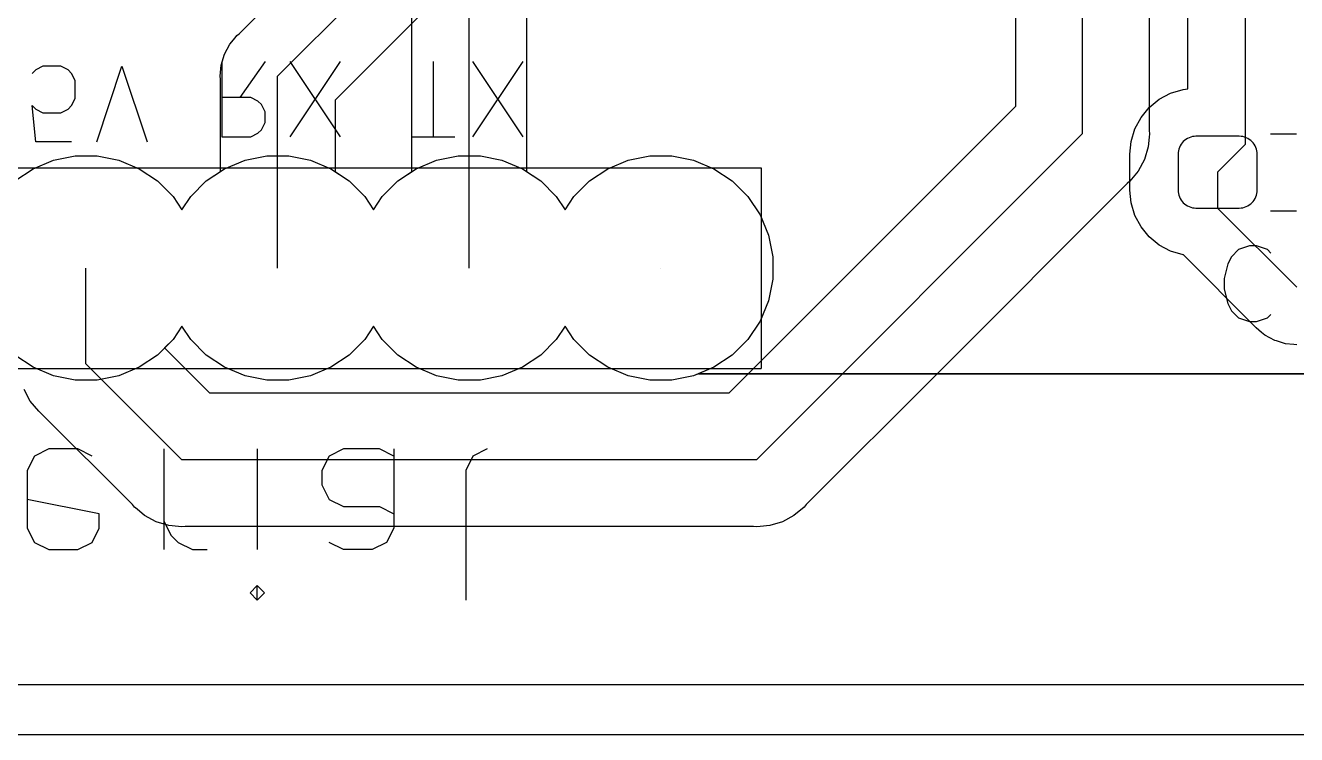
# Model space of a CAD drawing. Extents: x 169 to 33241, y 66 to 35500.
# Drawn here: x 8928 to 15562, y 66 to 3765 of the extents above; entities that cross this region are included whole.
import ezdxf

# ---------------------------------------------------------------- set-up
doc = ezdxf.new("R2010")
doc.units = 0

msp = doc.modelspace()

# ---------------------------------------------------------------- linework, layer by layer
at = {"layer": 'Layer 1'}
for p, q in [((14444, 21916), (14444, 3200)), ((14793.4, 10222.3), (14793.4, 3217.11)), ((14096.5, 3344.32), (14096.5, 8994.8)), ((10244, 3500), (12244, 5500)), ((11244, 2500), (11244, 5500)), ((10945.7, 3003.22), (10945.7, 4996.78)), ((11544.2, 4996.78), (11544.2, 3003.22)), ((10043.8, 3721.97), (11237.1, 4915.35)), ((12100.7, 4932.59), (10544.2, 3376.06)), ((15294, 4375), (15294, 3144)), ((14995.7, 3434.13), (14995.7, 3856.7)), ((10032.3, 3712.6), (10043.8, 3721.97)), ((9967.16, 3615.06), (9994.95, 3667.04)), ((9994.95, 3667.04), (10023, 3701.18)), ((10023, 3701.18), (10032.3, 3712.6)), ((9950.06, 3558.66), (9967.16, 3615.06)), ((8982, 3534), (8963, 3515)), ((9019, 3553), (8982, 3534)), ((9113, 3553), (9019, 3553)), ((9151, 3534), (9113, 3553)), ((9169, 3515), (9151, 3534)), ((9301, 3159), (9432, 3553)), ((9432, 3553), (9563, 3159)), ((9944.28, 3500), (9950.06, 3558.66)), ((9954, 3578), (9954, 3184)), ((10179, 3578), (10048, 3390)), ((10310, 3184), (10573, 3578)), ((10573, 3184), (10310, 3578)), ((11057, 3578), (11057, 3184)), ((11263, 3184), (11526, 3578)), ((11526, 3184), (11263, 3578)), ((9188, 3478), (9169, 3515)), ((9188, 3384), (9188, 3478)), ((9945.73, 3485.3), (9944.28, 3500)), ((9945.73, 3003.22), (9945.73, 3485.3)), ((10244, 2500), (10244, 3500)), ((9169, 3347), (9188, 3384)), ((10104, 3390), (9954, 3390)), ((10141, 3371), (10104, 3390)), ((14845.7, 3380.12), (14905.3, 3411.98)), ((14905.3, 3411.98), (14970, 3431.59)), ((14970, 3431.59), (14995.7, 3434.13)), ((8982, 3159), (8963, 3347)), ((8963, 3347), (8982, 3328)), ((8982, 3328), (9019, 3309)), ((9113, 3309), (9151, 3328)), ((9151, 3328), (9169, 3347)), ((10160, 3353), (10141, 3371)), ((10179, 3315), (10160, 3353)), ((10544.2, 3376.06), (10544.2, 3003.22)), ((12600.6, 1848.43), (14096.5, 3344.32)), ((14750.6, 3285.02), (14793.5, 3337.25)), ((14793.5, 3337.25), (14845.7, 3380.12)), ((9019, 3309), (9113, 3309)), ((10160, 3221), (10179, 3259)), ((10179, 3259), (10179, 3315)), ((14718.8, 3225.42), (14750.6, 3285.02)), ((10104, 3184), (10141, 3203)), ((10141, 3203), (10160, 3221)), ((14444, 3200), (12744, 1500)), ((14699.2, 3160.75), (14718.8, 3225.42)), ((14793.4, 3217.11), (14795, 3200)), ((14795, 3200), (14793.4, 3182.89)), ((15019, 3185.21), (15010.1, 3182.98)), ((15019, 3185.21), (15010.1, 3182.98)), ((15028.1, 3186.56), (15019, 3185.21)), ((15028.1, 3186.56), (15019, 3185.21)), ((15037.3, 3187.01), (15028.1, 3186.56)), ((15037.3, 3187.01), (15028.1, 3186.56)), ((15263.6, 3187.01), (15037.3, 3187.01)), ((15263.6, 3187.01), (15037.3, 3187.01)), ((15272.8, 3186.56), (15263.6, 3187.01)), ((15272.8, 3186.56), (15263.6, 3187.01)), ((15281.9, 3185.21), (15272.8, 3186.56)), ((15281.9, 3185.21), (15272.8, 3186.56)), ((15290.8, 3182.98), (15281.9, 3185.21)), ((15290.8, 3182.98), (15281.9, 3185.21)), ((15427, 3200), (15562, 3200)), ((9169, 3159), (8982, 3159)), ((9954, 3184), (10104, 3184)), ((10944, 3184), (11169, 3184)), ((14692.5, 3093.5), (14699.2, 3160.75)), ((14788.3, 3131.7), (14768.4, 3066.02)), ((14793.4, 3182.88), (14788.3, 3131.7)), ((14793.4, 3182.89), (14793.4, 3182.88)), ((14947.8, 3120.65), (14945.6, 3111.75)), ((14947.8, 3120.65), (14945.6, 3111.75)), ((14950.9, 3129.29), (14947.8, 3120.65)), ((14950.9, 3129.29), (14947.8, 3120.65)), ((14954.8, 3137.58), (14950.9, 3129.29)), ((14954.8, 3137.58), (14950.9, 3129.29)), ((14959.5, 3145.45), (14954.8, 3137.58)), ((14959.5, 3145.45), (14954.8, 3137.58)), ((14965, 3152.82), (14959.5, 3145.45)), ((14965, 3152.82), (14959.5, 3145.45)), ((14971.1, 3159.62), (14965, 3152.82)), ((14971.1, 3159.62), (14965, 3152.82)), ((14977.9, 3165.78), (14971.1, 3159.62)), ((14977.9, 3165.78), (14971.1, 3159.62)), ((14985.3, 3171.25), (14977.9, 3165.78)), ((14985.3, 3171.25), (14977.9, 3165.78)), ((14993.2, 3175.97), (14985.3, 3171.25)), ((14993.2, 3175.97), (14985.3, 3171.25)), ((15001.5, 3179.89), (14993.2, 3175.97)), ((15001.5, 3179.89), (14993.2, 3175.97)), ((15010.1, 3182.98), (15001.5, 3179.89)), ((15010.1, 3182.98), (15001.5, 3179.89)), ((15294, 3144), (15150, 3000)), ((15299.4, 3179.89), (15290.8, 3182.98)), ((15299.4, 3179.89), (15290.8, 3182.98)), ((15307.7, 3175.97), (15299.4, 3179.89)), ((15307.7, 3175.97), (15299.4, 3179.89)), ((15315.6, 3171.25), (15307.7, 3175.97)), ((15315.6, 3171.25), (15307.7, 3175.97)), ((15323, 3165.78), (15315.6, 3171.25)), ((15323, 3165.78), (15315.6, 3171.25)), ((15329.8, 3159.62), (15323, 3165.78)), ((15329.8, 3159.62), (15323, 3165.78)), ((15335.9, 3152.82), (15329.8, 3159.62)), ((15335.9, 3152.82), (15329.8, 3159.62)), ((15341.4, 3145.45), (15335.9, 3152.82)), ((15341.4, 3145.45), (15335.9, 3152.82)), ((15346.1, 3137.58), (15341.4, 3145.45)), ((15346.1, 3137.58), (15341.4, 3145.45)), ((15350, 3129.29), (15346.1, 3137.58)), ((15350, 3129.29), (15346.1, 3137.58)), ((15353.1, 3120.65), (15350, 3129.29)), ((15353.1, 3120.65), (15350, 3129.29)), ((15355.3, 3111.75), (15353.1, 3120.65)), ((15355.3, 3111.75), (15353.1, 3120.65)), ((8968, 3018.11), (9074.4, 3062.18)), ((8968, 3018.11), (9074.4, 3062.18)), ((9074.4, 3062.18), (9187.36, 3084.65)), ((9074.4, 3062.18), (9187.36, 3084.65)), ((9187.36, 3084.65), (9302.52, 3084.65)), ((9187.36, 3084.65), (9302.52, 3084.65)), ((9302.52, 3084.65), (9415.47, 3062.18)), ((9302.52, 3084.65), (9415.47, 3062.18)), ((9415.47, 3062.18), (9521.87, 3018.11)), ((9415.47, 3062.18), (9521.87, 3018.11)), ((9968, 3018.11), (10074.4, 3062.18)), ((10074.4, 3062.18), (10187.4, 3084.65)), ((10187.4, 3084.65), (10302.5, 3084.65)), ((10302.5, 3084.65), (10415.5, 3062.18)), ((10415.5, 3062.18), (10521.9, 3018.11)), ((10968, 3018.11), (11074.4, 3062.18)), ((11074.4, 3062.18), (11187.4, 3084.65)), ((11187.4, 3084.65), (11302.5, 3084.65)), ((11302.5, 3084.65), (11415.5, 3062.18)), ((11415.5, 3062.18), (11521.9, 3018.11)), ((11968, 3018.11), (12074.4, 3062.18)), ((11968, 3018.11), (12074.4, 3062.18)), ((12074.4, 3062.18), (12187.4, 3084.65)), ((12074.4, 3062.18), (12187.4, 3084.65)), ((12187.4, 3084.65), (12302.5, 3084.65)), ((12187.4, 3084.65), (12302.5, 3084.65)), ((12302.5, 3084.65), (12415.5, 3062.18)), ((12302.5, 3084.65), (12415.5, 3062.18)), ((12415.5, 3062.18), (12521.9, 3018.11)), ((12415.5, 3062.18), (12521.9, 3018.11)), ((14692.5, 2906.5), (14692.5, 3093.5)), ((14768.4, 3066.02), (14736, 3005.49)), ((14944.2, 3102.67), (14943.8, 3093.5)), ((14944.2, 3102.67), (14943.8, 3093.5)), ((14943.8, 3093.5), (14943.8, 2906.5)), ((14943.8, 3093.5), (14943.8, 2906.5)), ((14945.6, 3111.75), (14944.2, 3102.67)), ((14945.6, 3111.75), (14944.2, 3102.67)), ((15356.7, 3102.67), (15355.3, 3111.75)), ((15356.7, 3102.67), (15355.3, 3111.75)), ((15357.1, 3093.5), (15356.7, 3102.67)), ((15357.1, 3093.5), (15356.7, 3102.67)), ((15357.1, 2906.5), (15357.1, 3093.5)), ((15357.1, 2906.5), (15357.1, 3093.5)), ((7744, 3023), (12768, 3023)), ((8872.25, 2954.12), (8968, 3018.11)), ((8872.25, 2954.12), (8968, 3018.11)), ((9521.87, 3018.11), (9617.63, 2954.12)), ((9521.87, 3018.11), (9617.63, 2954.12)), ((9872.25, 2954.12), (9968, 3018.11)), ((9872.25, 2954.12), (9945.73, 3003.22)), ((10521.9, 3018.11), (10617.6, 2954.12)), ((10544.2, 3003.22), (10617.6, 2954.12)), ((10872.2, 2954.12), (10968, 3018.11)), ((10872.2, 2954.12), (10945.7, 3003.22)), ((11521.9, 3018.11), (11617.6, 2954.12)), ((11544.2, 3003.22), (11617.6, 2954.12)), ((11872.2, 2954.12), (11968, 3018.11)), ((11872.2, 2954.12), (11968, 3018.11)), ((12521.9, 3018.11), (12617.6, 2954.12)), ((12521.9, 3018.11), (12617.6, 2954.12)), ((12768, 3023), (12768, 1976)), ((14736, 3005.49), (14692.5, 2952.43)), ((15150, 3000), (15150, 2812)), ((9617.63, 2954.12), (9699.06, 2872.69)), ((9617.63, 2954.12), (9699.06, 2872.69)), ((9790.81, 2872.69), (9872.25, 2954.12)), ((9790.81, 2872.69), (9872.25, 2954.12)), ((10617.6, 2954.12), (10699.1, 2872.69)), ((10617.6, 2954.12), (10699.1, 2872.69)), ((10790.8, 2872.69), (10872.2, 2954.12)), ((10790.8, 2872.69), (10872.2, 2954.12)), ((11617.6, 2954.12), (11699.1, 2872.69)), ((11617.6, 2954.12), (11699.1, 2872.69)), ((11790.8, 2872.69), (11872.2, 2954.12)), ((11790.8, 2872.69), (11872.2, 2954.12)), ((12617.6, 2954.12), (12699.1, 2872.69)), ((12617.6, 2954.12), (12699.1, 2872.69)), ((14679.2, 2941.52), (13686.5, 1948.77)), ((14692.5, 2952.43), (14679.2, 2941.52)), ((9699.06, 2872.69), (9744.94, 2804.03)), ((9699.06, 2872.69), (9744.94, 2804.03)), ((9744.94, 2804.03), (9790.81, 2872.69)), ((9744.94, 2804.03), (9790.81, 2872.69)), ((10699.1, 2872.69), (10744.9, 2804.03)), ((10699.1, 2872.69), (10744.9, 2804.03)), ((10744.9, 2804.03), (10790.8, 2872.69)), ((10744.9, 2804.03), (10790.8, 2872.69)), ((11699.1, 2872.69), (11744.9, 2804.03)), ((11699.1, 2872.69), (11744.9, 2804.03)), ((11744.9, 2804.03), (11790.8, 2872.69)), ((11744.9, 2804.03), (11790.8, 2872.69)), ((12699.1, 2872.69), (12763, 2776.93)), ((12699.1, 2872.69), (12763, 2776.93)), ((14699.2, 2839.25), (14692.5, 2906.5)), ((14943.8, 2906.5), (14944.2, 2897.33)), ((14943.8, 2906.5), (14944.2, 2897.33)), ((14944.2, 2897.33), (14945.6, 2888.25)), ((14944.2, 2897.33), (14945.6, 2888.25)), ((14945.6, 2888.25), (14947.8, 2879.35)), ((14945.6, 2888.25), (14947.8, 2879.35)), ((14947.8, 2879.35), (14950.9, 2870.71)), ((14947.8, 2879.35), (14950.9, 2870.71)), ((14950.9, 2870.71), (14954.8, 2862.42)), ((14950.9, 2870.71), (14954.8, 2862.42)), ((14954.8, 2862.42), (14959.5, 2854.55)), ((14954.8, 2862.42), (14959.5, 2854.55)), ((14959.5, 2854.55), (14965, 2847.18)), ((14959.5, 2854.55), (14965, 2847.18)), ((15335.9, 2847.18), (15341.4, 2854.55)), ((15335.9, 2847.18), (15341.4, 2854.55)), ((15341.4, 2854.55), (15346.1, 2862.42)), ((15341.4, 2854.55), (15346.1, 2862.42)), ((15346.1, 2862.42), (15350, 2870.71)), ((15346.1, 2862.42), (15350, 2870.71)), ((15350, 2870.71), (15353.1, 2879.35)), ((15350, 2870.71), (15353.1, 2879.35)), ((15353.1, 2879.35), (15355.3, 2888.25)), ((15353.1, 2879.35), (15355.3, 2888.25)), ((15355.3, 2888.25), (15356.7, 2897.33)), ((15355.3, 2888.25), (15356.7, 2897.33)), ((15356.7, 2897.33), (15357.1, 2906.5)), ((15356.7, 2897.33), (15357.1, 2906.5)), ((14718.8, 2774.58), (14699.2, 2839.25)), ((14965, 2847.18), (14971.1, 2840.38)), ((14965, 2847.18), (14971.1, 2840.38)), ((14971.1, 2840.38), (14977.9, 2834.22)), ((14971.1, 2840.38), (14977.9, 2834.22)), ((14977.9, 2834.22), (14985.3, 2828.75)), ((14977.9, 2834.22), (14985.3, 2828.75)), ((14985.3, 2828.75), (14993.2, 2824.03)), ((14985.3, 2828.75), (14993.2, 2824.03)), ((14993.2, 2824.03), (15001.5, 2820.11)), ((14993.2, 2824.03), (15001.5, 2820.11)), ((15001.5, 2820.11), (15010.1, 2817.02)), ((15001.5, 2820.11), (15010.1, 2817.02)), ((15010.1, 2817.02), (15019, 2814.79)), ((15010.1, 2817.02), (15019, 2814.79)), ((15019, 2814.79), (15028.1, 2813.44)), ((15019, 2814.79), (15028.1, 2813.44)), ((15028.1, 2813.44), (15037.3, 2812.99)), ((15028.1, 2813.44), (15037.3, 2812.99)), ((15037.3, 2812.99), (15263.6, 2812.99)), ((15037.3, 2812.99), (15263.6, 2812.99)), ((15150, 2812), (15563, 2400)), ((15263.6, 2812.99), (15272.8, 2813.44)), ((15263.6, 2812.99), (15272.8, 2813.44)), ((15272.8, 2813.44), (15281.9, 2814.79)), ((15272.8, 2813.44), (15281.9, 2814.79)), ((15281.9, 2814.79), (15290.8, 2817.02)), ((15281.9, 2814.79), (15290.8, 2817.02)), ((15290.8, 2817.02), (15299.4, 2820.11)), ((15290.8, 2817.02), (15299.4, 2820.11)), ((15299.4, 2820.11), (15307.7, 2824.03)), ((15299.4, 2820.11), (15307.7, 2824.03)), ((15307.7, 2824.03), (15315.6, 2828.75)), ((15307.7, 2824.03), (15315.6, 2828.75)), ((15315.6, 2828.75), (15323, 2834.22)), ((15315.6, 2828.75), (15323, 2834.22)), ((15323, 2834.22), (15329.8, 2840.38)), ((15323, 2834.22), (15329.8, 2840.38)), ((15329.8, 2840.38), (15335.9, 2847.18)), ((15329.8, 2840.38), (15335.9, 2847.18)), ((15427, 2799), (15562, 2799)), ((12763, 2776.93), (12807.1, 2670.53)), ((12763, 2776.93), (12807.1, 2670.53)), ((14750.6, 2714.98), (14718.8, 2774.58)), ((12807.1, 2670.53), (12829.6, 2557.58)), ((12807.1, 2670.53), (12829.6, 2557.58)), ((14793.5, 2662.75), (14750.6, 2714.98)), ((14845.7, 2619.88), (14793.5, 2662.75)), ((14905.3, 2588.02), (14845.7, 2619.88)), ((14970, 2568.41), (14905.3, 2588.02)), ((15260, 2596), (15223, 2558)), ((15316, 2615), (15260, 2596)), ((15354, 2615), (15316, 2615)), ((15410, 2596), (15354, 2615)), ((15429, 2577), (15410, 2596)), ((12829.6, 2557.58), (12829.6, 2442.42)), ((12829.6, 2557.58), (12829.6, 2442.42)), ((14972.1, 2568.2), (14970, 2568.41)), ((15341.5, 2198.82), (14972.1, 2568.2)), ((15223, 2558), (15204, 2521)), ((9244, 2500), (9244, 2500)), ((9244, 2000), (9244, 2500)), ((9244, 2500), (9244, 2500)), ((10244, 2500), (10244, 2500)), ((10244, 2500), (10244, 2500)), ((11244, 2500), (11244, 2500)), ((11244, 2500), (11244, 2500)), ((12244, 2500), (12244, 2500)), ((12244, 2500), (12244, 2500)), ((15204, 2521), (15185, 2446)), ((12829.6, 2442.42), (12807.1, 2329.47)), ((12829.6, 2442.42), (12807.1, 2329.47)), ((15185, 2446), (15185, 2390)), ((15185, 2390), (15204, 2315)), ((12807.1, 2329.47), (12763, 2223.07)), ((12807.1, 2329.47), (12763, 2223.07)), ((15204, 2315), (15223, 2277)), ((15223, 2277), (15260, 2240)), ((15410, 2240), (15429, 2258)), ((9744.94, 2195.97), (9699.06, 2127.31)), ((9744.94, 2195.97), (9699.06, 2127.31)), ((9790.81, 2127.31), (9744.94, 2195.97)), ((9790.81, 2127.31), (9744.94, 2195.97)), ((10744.9, 2195.97), (10699.1, 2127.31)), ((10744.9, 2195.97), (10699.1, 2127.31)), ((10790.8, 2127.31), (10744.9, 2195.97)), ((10790.8, 2127.31), (10744.9, 2195.97)), ((11744.9, 2195.97), (11699.1, 2127.31)), ((11744.9, 2195.97), (11699.1, 2127.31)), ((11790.8, 2127.31), (11744.9, 2195.97)), ((11790.8, 2127.31), (11744.9, 2195.97)), ((12763, 2223.07), (12699.1, 2127.31)), ((12763, 2223.07), (12699.1, 2127.31)), ((15260, 2240), (15316, 2221)), ((15316, 2221), (15354, 2221)), ((15350.8, 2187.4), (15341.5, 2198.82)), ((15354, 2221), (15410, 2240)), ((9699.06, 2127.31), (9617.63, 2045.88)), ((9699.06, 2127.31), (9654.72, 2082.97)), ((9872.25, 2045.88), (9790.81, 2127.31)), ((9872.25, 2045.88), (9790.81, 2127.31)), ((10699.1, 2127.31), (10617.6, 2045.88)), ((10699.1, 2127.31), (10617.6, 2045.88)), ((10872.2, 2045.88), (10790.8, 2127.31)), ((10872.2, 2045.88), (10790.8, 2127.31)), ((11699.1, 2127.31), (11617.6, 2045.88)), ((11699.1, 2127.31), (11617.6, 2045.88)), ((11872.2, 2045.88), (11790.8, 2127.31)), ((11872.2, 2045.88), (11790.8, 2127.31)), ((12699.1, 2127.31), (12617.6, 2045.88)), ((12699.1, 2127.31), (12617.6, 2045.88)), ((15379.5, 2163.85), (15350.8, 2187.4)), ((15396.4, 2150.01), (15379.5, 2163.85)), ((15448.4, 2122.23), (15396.4, 2150.01)), ((9654.72, 2082.97), (9889.26, 1848.43)), ((15457, 2119.62), (15448.4, 2122.23)), ((15504.8, 2105.12), (15457, 2119.62)), ((15548.7, 2100.79), (15504.8, 2105.12)), ((15563.4, 2099.34), (15548.7, 2100.79)), ((15548.7, 2100.79), (15548.7, 2100.79)), ((8968, 1981.89), (8872.25, 2045.88)), ((9744, 1500), (9244, 2000)), ((9617.63, 2045.88), (9521.87, 1981.89)), ((9968, 1981.89), (9872.25, 2045.88)), ((9968, 1981.89), (9872.25, 2045.88)), ((10617.6, 2045.88), (10521.9, 1981.89)), ((10617.6, 2045.88), (10521.9, 1981.89)), ((10968, 1981.89), (10872.2, 2045.88)), ((10968, 1981.89), (10872.2, 2045.88)), ((11617.6, 2045.88), (11521.9, 1981.89)), ((11617.6, 2045.88), (11521.9, 1981.89)), ((11968, 1981.89), (11872.2, 2045.88)), ((11968, 1981.89), (11872.2, 2045.88)), ((12617.6, 2045.88), (12521.9, 1981.89)), ((12617.6, 2045.88), (12521.9, 1981.89)), ((7744, 1976), (12768, 1976)), ((9074.4, 1937.82), (8968, 1981.89)), ((9187.36, 1915.35), (9074.4, 1937.82)), ((9415.47, 1937.82), (9302.52, 1915.35)), ((9521.87, 1981.89), (9415.47, 1937.82)), ((10074.4, 1937.82), (9968, 1981.89)), ((10074.4, 1937.82), (9968, 1981.89)), ((10187.4, 1915.35), (10074.4, 1937.82)), ((10187.4, 1915.35), (10074.4, 1937.82)), ((10415.5, 1937.82), (10302.5, 1915.35)), ((10415.5, 1937.82), (10302.5, 1915.35)), ((10521.9, 1981.89), (10415.5, 1937.82)), ((10521.9, 1981.89), (10415.5, 1937.82)), ((11074.4, 1937.82), (10968, 1981.89)), ((11074.4, 1937.82), (10968, 1981.89)), ((11187.4, 1915.35), (11074.4, 1937.82)), ((11187.4, 1915.35), (11074.4, 1937.82)), ((11415.5, 1937.82), (11302.5, 1915.35)), ((11415.5, 1937.82), (11302.5, 1915.35)), ((11521.9, 1981.89), (11415.5, 1937.82)), ((11521.9, 1981.89), (11415.5, 1937.82)), ((12074.4, 1937.82), (11968, 1981.89)), ((12074.4, 1937.82), (11968, 1981.89)), ((12187.4, 1915.35), (12074.4, 1937.82)), ((12187.4, 1915.35), (12074.4, 1937.82)), ((12415.5, 1937.82), (12302.5, 1915.35)), ((12415.5, 1937.82), (12302.5, 1915.35)), ((12521.9, 1981.89), (12415.5, 1937.82)), ((12441.9, 1948.77), (12415.5, 1937.82)), ((12521.9, 1981.89), (12441.9, 1948.77)), ((12441.9, 1948.77), (30392.6, 1948.77)), ((30392.6, 1948.77), (12441.9, 1948.77)), ((13686.5, 1948.77), (13003.4, 1265.73)), ((13686.5, 1948.77), (30392.6, 1948.77)), ((30392.6, 1948.77), (13686.5, 1948.77)), ((8953.83, 1805.49), (8921.48, 1866.02)), ((9302.52, 1915.35), (9187.36, 1915.35)), ((10302.5, 1915.35), (10187.4, 1915.35)), ((10302.5, 1915.35), (10187.4, 1915.35)), ((11302.5, 1915.35), (11187.4, 1915.35)), ((11302.5, 1915.35), (11187.4, 1915.35)), ((12302.5, 1915.35), (12187.4, 1915.35)), ((12302.5, 1915.35), (12187.4, 1915.35)), ((8997.37, 1752.43), (8953.83, 1805.49)), ((9889.26, 1848.43), (12600.6, 1848.43)), ((9010.67, 1741.52), (8997.37, 1752.43)), ((9486.46, 1265.73), (9010.67, 1741.52)), ((9051, 1556), (8976, 1518)), ((9201, 1556), (9051, 1556)), ((9276, 1518), (9201, 1556)), ((9651, 1556), (9651, 1031)), ((10138, 1556), (10138, 1031)), ((10588, 1556), (10513, 1518)), ((10776, 1556), (10588, 1556)), ((10851, 1518), (10776, 1556)), ((10851, 1556), (10851, 1143)), ((11338, 1556), (11263, 1518)), ((8976, 1518), (8938, 1443)), ((12744, 1500), (9744, 1500)), ((10513, 1518), (10476, 1443)), ((11263, 1518), (11226, 1443)), ((8938, 1443), (8938, 1143)), ((10476, 1443), (10476, 1368)), ((11226, 1443), (11226, 768)), ((10476, 1368), (10513, 1293)), ((9313, 1218), (8938, 1293)), ((9497.37, 1252.43), (9486.46, 1265.73)), ((10513, 1293), (10588, 1256)), ((13003.4, 1265.73), (12992.5, 1252.43)), ((9313, 1143), (9313, 1218)), ((9510.67, 1241.52), (9497.37, 1252.43)), ((9550.43, 1208.89), (9510.67, 1241.52)), ((9510.67, 1241.52), (9510.67, 1241.52)), ((9610.96, 1176.54), (9550.43, 1208.89)), ((9550.43, 1208.89), (9550.43, 1208.89)), ((9550.43, 1208.89), (9550.43, 1208.89)), ((10588, 1256), (10776, 1256)), ((10776, 1256), (10851, 1218)), ((12939.4, 1208.89), (12878.9, 1176.54)), ((12992.5, 1252.43), (12939.4, 1208.89)), ((8938, 1143), (8976, 1068)), ((9276, 1068), (9313, 1143)), ((9676.64, 1156.62), (9610.96, 1176.54)), ((9651, 1181), (9688, 1106)), ((9727.82, 1151.57), (9676.64, 1156.62)), ((9727.83, 1151.57), (9727.82, 1151.57)), ((9744.94, 1149.89), (9727.83, 1151.57)), ((9762.05, 1151.57), (9744.94, 1149.89)), ((12727.8, 1151.57), (9762.05, 1151.57)), ((10851, 1143), (10813, 1068)), ((12744.9, 1149.89), (12727.8, 1151.57)), ((12762.1, 1151.57), (12744.9, 1149.89)), ((12813.2, 1156.62), (12762.1, 1151.57)), ((12762.1, 1151.57), (12762.1, 1151.57)), ((12878.9, 1176.54), (12813.2, 1156.62)), ((8976, 1068), (9051, 1031)), ((9201, 1031), (9276, 1068)), ((9688, 1106), (9726, 1068)), ((9726, 1068), (9801, 1031)), ((10588, 1031), (10513, 1068)), ((10813, 1068), (10738, 1031)), ((9051, 1031), (9201, 1031)), ((9801, 1031), (9876, 1031)), ((10738, 1031), (10588, 1031)), ((10101, 806), (10138, 843)), ((10138, 768), (10101, 806)), ((10138, 843), (10176, 806)), ((10138, 768), (10138, 843)), ((10176, 806), (10138, 768)), ((3754.47, 326.772), (31229.4, 326.772)), ((3754.47, 326.772), (31229.4, 326.772)), ((3744, 66), (31241, 66))]:
    msp.add_line(p, q, dxfattribs=at)

doc.saveas('drawing.dxf')
